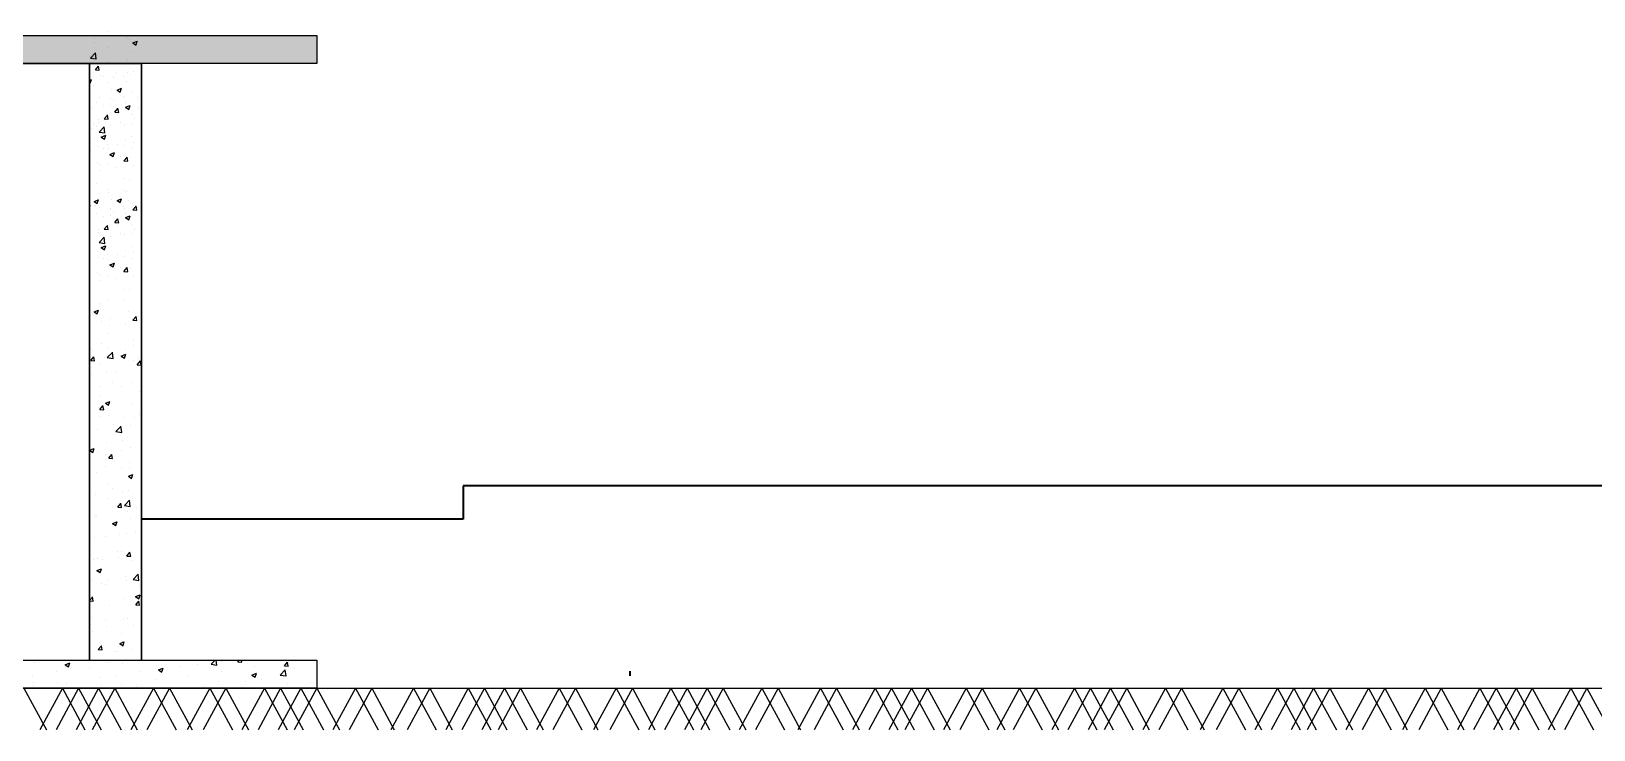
# Model space of a CAD drawing. Header units: inches. Extents: x -343134 to -190334, y -250018 to -182064.
# Drawn here: x -289596 to -277562, y -232385 to -227005 of the extents above; entities that cross this region are included whole.
import ezdxf

# ---------------------------------------------------------------- set-up
doc = ezdxf.new("R2010")
doc.units = ezdxf.units.IN
doc.header["$MEASUREMENT"] = 0

msp = doc.modelspace()

# ---------------------------------------------------------------- hatches: boundary and pattern name
at = {"ltscale": 5}
h = msp.add_hatch(dxfattribs=at)
h.set_pattern_fill('AR-CONC', color=256, scale=50, style=0)
h.set_pattern_definition([(50, (-31192.88, 19613.45), (358.6301, -31.37607), [37.5, -412.5]), (355, (-31192.88, 19613.45), (-69.37567, 376.09607), [30, -330]), (100.4514, (-31163, 19610.83), (289.2547, 344.71977), [31.8701, -350.57106]), (46.1842, (-31192.9, 19713.45), (533.6205, -82.7595), [56.25, -618.75]), (96.6356, (-31148.4, 19706.55), (467.33135, 487.0589), [47.80514, -525.8565]), (351.1842, (-31192.9, 19713.45), (467.331, 487.0593), [45, -495]), (21, (-31142.88, 19688.45), (298.45353, -201.30945), [37.5, -412.5]), (326, (-31142.88, 19688.45), (121.65767, 362.57502), [30, -330]), (71.4514, (-31118, 19671.67), (420.1113, 161.26525), [31.8701, -350.57106]), (37.5, (-31192.88, 19613.45), (6.079928, 166.446927), [0, -326, 0, -335, 0, -331.25]), (7.5, (-31192.88, 19613.45), (131.53477, 197.20586), [0, -191, 0, -318.5, 0, -126.25]), (327.5, (-31304.38, 19613.45), (266.91122, -11.277436), [0, -125, 0, -390, 0, -517.5]), (317.5, (-31354.38, 19613.45), (291.59308, 50.05249), [0, -162.5, 0, -259, 0, -367.5])])
h.paths.add_polyline_path([(-304520, -227039), (-304520, -227253), (-287396, -227253), (-287396, -227039)])

# ---------------------------------------------------------------- linework, layer by layer
for p, q in [((-304520, -227039), (-287396, -227039)), ((-289108, -227060), (-289108, -227060)), ((-289012, -227005), (-289012, -227005)), ((-288851, -227057), (-288851, -227057)), ((-288841, -227071), (-288841, -227071)), ((-288789, -227112), (-288779, -227082)), ((-289139, -227212), (-289100, -227172)), ((-289107, -227092), (-289107, -227092)), ((-289095, -227219), (-289100, -227171)), ((-289002, -227127), (-289002, -227127)), ((-288828, -227161), (-288828, -227161)), ((-288813, -227095), (-288778, -227082)), ((-288813, -227095), (-288789, -227112)), ((-287396, -227253), (-304520, -227253)), ((-302952, -227253), (-288748, -227253)), ((-289148, -227253), (-289148, -229239)), ((-289148, -229239), (-289148, -227253)), ((-289144, -227203), (-289144, -227203)), ((-289139, -227212), (-289095, -227219)), ((-289113, -227258), (-289113, -227258)), ((-289102, -227303), (-289078, -227274)), ((-289102, -227303), (-289072, -227306)), ((-289073, -227306), (-289078, -227274)), ((-289006, -227243), (-289006, -227243)), ((-288857, -227223), (-288857, -227223)), ((-288808, -227314), (-288808, -227314)), ((-288748, -227253), (-288748, -229239)), ((-288748, -229239), (-288748, -227253)), ((-288748, -229239), (-288748, -227253)), ((-289148, -227382), (-289132, -227376)), ((-289148, -227403), (-289142, -227406)), ((-289142, -227406), (-289132, -227376)), ((-289119, -227425), (-289119, -227425)), ((-289065, -227349), (-289065, -227349)), ((-289043, -227352), (-289043, -227352)), ((-289003, -227399), (-289003, -227399)), ((-288959, -227358), (-288959, -227358)), ((-288940, -227325), (-288940, -227325)), ((-288886, -227353), (-288886, -227353)), ((-288863, -227390), (-288863, -227390)), ((-288853, -227327), (-288853, -227327)), ((-288834, -227342), (-288834, -227342)), ((-289143, -227507), (-289143, -227507)), ((-289091, -227556), (-289091, -227556)), ((-289071, -227515), (-289071, -227515)), ((-288985, -227525), (-288985, -227525)), ((-288981, -227451), (-288981, -227451)), ((-288966, -227539), (-288966, -227539)), ((-288935, -227458), (-288900, -227444)), ((-288935, -227458), (-288910, -227475)), ((-288910, -227474), (-288900, -227444)), ((-288884, -227509), (-288884, -227509)), ((-288876, -227519), (-288876, -227519)), ((-288869, -227556), (-288869, -227556)), ((-288814, -227480), (-288814, -227480)), ((-288776, -227514), (-288776, -227514)), ((-289126, -227591), (-289126, -227591)), ((-289077, -227682), (-289077, -227682)), ((-289038, -227581), (-289038, -227581)), ((-289033, -227679), (-289009, -227651)), ((-289033, -227679), (-289003, -227682)), ((-289003, -227682), (-289009, -227650)), ((-288987, -227578), (-288987, -227578)), ((-288952, -227628), (-288928, -227600)), ((-288952, -227628), (-288922, -227631)), ((-288932, -227648), (-288932, -227648)), ((-288922, -227631), (-288928, -227599)), ((-288869, -227591), (-288834, -227577)), ((-288869, -227591), (-288844, -227608)), ((-288844, -227607), (-288834, -227577)), ((-288820, -227647), (-288820, -227647)), ((-288800, -227680), (-288800, -227680)), ((-288771, -227592), (-288771, -227592)), ((-289132, -227758), (-289132, -227758)), ((-289116, -227722), (-289116, -227722)), ((-289097, -227736), (-289097, -227736)), ((-289081, -227706), (-289081, -227706)), ((-289073, -227782), (-289034, -227741)), ((-289073, -227782), (-289028, -227789)), ((-289029, -227789), (-289034, -227741)), ((-288984, -227734), (-288984, -227734)), ((-288908, -227711), (-288908, -227711)), ((-288875, -227723), (-288875, -227723)), ((-288814, -227717), (-288814, -227717)), ((-289137, -227835), (-289137, -227835)), ((-289083, -227848), (-289083, -227848)), ((-289081, -227896), (-289081, -227896)), ((-289057, -227820), (-289022, -227807)), ((-289057, -227820), (-289032, -227837)), ((-289039, -227909), (-289039, -227909)), ((-289032, -227837), (-289022, -227807)), ((-289008, -227876), (-289008, -227876)), ((-289003, -227910), (-289003, -227910)), ((-288932, -227877), (-288932, -227877)), ((-288881, -227889), (-288881, -227889)), ((-288870, -227846), (-288870, -227846)), ((-288826, -227813), (-288826, -227813)), ((-288814, -227908), (-288814, -227908)), ((-288807, -227861), (-288807, -227861)), ((-289138, -227924), (-289138, -227924)), ((-289089, -228015), (-289089, -228015)), ((-289073, -228028), (-289073, -228028)), ((-289005, -228032), (-289005, -228032)), ((-288990, -227954), (-288955, -227940)), ((-288990, -227954), (-288965, -227970)), ((-288976, -227964), (-288976, -227964)), ((-288966, -227970), (-288955, -227940)), ((-288911, -227972), (-288911, -227972)), ((-288882, -228004), (-288858, -227976)), ((-288882, -228004), (-288853, -228007)), ((-288853, -228007), (-288858, -227976)), ((-288832, -227980), (-288832, -227980)), ((-288806, -228040), (-288806, -228040)), ((-288749, -228033), (-288749, -228033)), ((-289064, -228075), (-289064, -228075)), ((-288938, -228058), (-288938, -228058)), ((-288885, -228142), (-288885, -228142)), ((-288838, -228146), (-288838, -228146)), ((-289095, -228181), (-289095, -228181)), ((-289070, -228255), (-289070, -228255)), ((-289011, -228227), (-289011, -228227)), ((-289003, -228249), (-289003, -228249)), ((-288881, -228230), (-288881, -228230)), ((-288863, -228240), (-288863, -228240)), ((-289142, -228352), (-289148, -228321)), ((-289148, -228351), (-289142, -228352)), ((-289112, -228316), (-289077, -228303)), ((-289112, -228316), (-289087, -228333)), ((-289101, -228348), (-289101, -228348)), ((-289087, -228333), (-289077, -228302)), ((-289071, -228366), (-289071, -228366)), ((-288986, -228367), (-288986, -228367)), ((-288985, -228375), (-288985, -228375)), ((-288981, -228302), (-288981, -228302)), ((-288966, -228390), (-288966, -228390)), ((-288935, -228308), (-288900, -228295)), ((-288935, -228308), (-288910, -228325)), ((-288910, -228325), (-288900, -228295)), ((-288884, -228359), (-288884, -228359)), ((-288876, -228369), (-288876, -228369)), ((-288844, -228312), (-288844, -228312)), ((-288814, -228331), (-288814, -228331)), ((-288813, -228381), (-288789, -228352)), ((-288813, -228381), (-288783, -228383)), ((-288783, -228383), (-288789, -228352)), ((-288776, -228365), (-288776, -228365)), ((-289091, -228406), (-289091, -228406)), ((-289038, -228431), (-289038, -228431)), ((-289033, -228530), (-289009, -228501)), ((-289003, -228532), (-289009, -228501)), ((-288987, -228428), (-288987, -228428)), ((-288952, -228479), (-288928, -228450)), ((-288952, -228479), (-288922, -228481)), ((-288932, -228498), (-288932, -228498)), ((-288922, -228481), (-288928, -228450)), ((-288869, -228407), (-288869, -228407)), ((-288869, -228441), (-288834, -228428)), ((-288869, -228441), (-288844, -228458)), ((-288844, -228458), (-288834, -228428)), ((-288820, -228497), (-288820, -228497)), ((-289081, -228556), (-289081, -228556)), ((-289077, -228532), (-289077, -228532)), ((-289073, -228632), (-289034, -228592)), ((-289073, -228632), (-289028, -228639)), ((-289029, -228639), (-289034, -228592)), ((-289033, -228530), (-289003, -228532)), ((-288984, -228584), (-288984, -228584)), ((-288908, -228562), (-288908, -228562)), ((-288875, -228573), (-288875, -228573)), ((-288814, -228567), (-288814, -228567)), ((-288800, -228531), (-288800, -228531)), ((-289083, -228699), (-289083, -228699)), ((-289081, -228747), (-289081, -228747)), ((-289057, -228671), (-289022, -228657)), ((-289057, -228671), (-289032, -228688)), ((-289039, -228759), (-289039, -228759)), ((-289032, -228687), (-289022, -228657)), ((-289008, -228727), (-289008, -228727)), ((-289003, -228760), (-289003, -228760)), ((-288932, -228728), (-288932, -228728)), ((-288881, -228740), (-288881, -228740)), ((-288870, -228697), (-288870, -228697)), ((-288826, -228664), (-288826, -228664)), ((-288814, -228758), (-288814, -228758)), ((-288807, -228711), (-288807, -228711)), ((-289089, -228865), (-289089, -228865)), ((-289073, -228879), (-289073, -228879)), ((-289005, -228883), (-289005, -228883)), ((-288990, -228804), (-288955, -228791)), ((-288990, -228804), (-288965, -228821)), ((-288976, -228814), (-288976, -228814)), ((-288966, -228821), (-288955, -228790)), ((-288911, -228823), (-288911, -228823)), ((-288882, -228855), (-288858, -228826)), ((-288882, -228855), (-288853, -228858)), ((-288853, -228857), (-288858, -228826)), ((-288832, -228830), (-288832, -228830)), ((-289064, -228925), (-289064, -228925)), ((-288938, -228909), (-288938, -228909)), ((-288885, -228992), (-288885, -228992)), ((-288838, -228997), (-288838, -228997)), ((-288806, -228890), (-288806, -228890)), ((-289070, -229106), (-289070, -229106)), ((-289011, -229077), (-289011, -229077)), ((-288881, -229081), (-288881, -229081)), ((-289148, -231849), (-289148, -229239)), ((-289148, -229239), (-289148, -231849)), ((-289112, -229167), (-289077, -229153)), ((-289112, -229167), (-289087, -229183)), ((-289087, -229183), (-289077, -229153)), ((-289051, -229241), (-289051, -229241)), ((-288986, -229217), (-288986, -229217)), ((-288844, -229163), (-288844, -229163)), ((-288813, -229231), (-288789, -229202)), ((-288813, -229231), (-288783, -229234)), ((-288799, -229209), (-288799, -229209)), ((-288783, -229233), (-288789, -229202)), ((-288774, -229204), (-288774, -229204)), ((-288748, -231849), (-288748, -229239)), ((-288748, -231849), (-288748, -229239)), ((-288748, -229239), (-288748, -231849)), ((-288999, -229335), (-288999, -229335)), ((-288992, -229271), (-288992, -229271)), ((-288867, -229255), (-288867, -229255)), ((-289138, -229448), (-289138, -229448)), ((-289124, -229468), (-289124, -229468)), ((-289057, -229408), (-289057, -229408)), ((-289010, -229519), (-288971, -229479)), ((-288998, -229452), (-288998, -229452)), ((-288966, -229526), (-288971, -229478)), ((-288871, -229459), (-288871, -229459)), ((-288809, -229427), (-288809, -229427)), ((-288805, -229376), (-288805, -229376)), ((-289138, -229542), (-289113, -229513)), ((-289138, -229542), (-289108, -229545)), ((-289108, -229545), (-289114, -229513)), ((-289063, -229574), (-289063, -229574)), ((-289032, -229515), (-289032, -229515)), ((-289010, -229519), (-288965, -229526)), ((-288903, -229507), (-288868, -229493)), ((-288903, -229507), (-288878, -229524)), ((-288878, -229523), (-288868, -229493)), ((-288811, -229542), (-288811, -229542)), ((-288779, -229574), (-288755, -229545)), ((-288779, -229574), (-288749, -229576)), ((-288766, -229526), (-288766, -229526)), ((-288749, -229576), (-288755, -229545)), ((-289130, -229649), (-289130, -229649)), ((-289020, -229633), (-289020, -229633)), ((-288970, -229713), (-288970, -229713)), ((-288941, -229624), (-288941, -229624)), ((-288817, -229709), (-288817, -229709)), ((-289072, -229821), (-289072, -229821)), ((-289069, -229741), (-289069, -229741)), ((-288900, -229743), (-288900, -229743)), ((-288756, -229780), (-288756, -229780)), ((-289076, -229907), (-289076, -229907)), ((-289068, -229918), (-289044, -229890)), ((-289068, -229918), (-289038, -229921)), ((-289068, -229969), (-289068, -229969)), ((-289038, -229921), (-289044, -229889)), ((-289024, -229870), (-288989, -229856)), ((-289024, -229870), (-289000, -229886)), ((-289000, -229886), (-288990, -229856)), ((-289000, -229968), (-289000, -229968)), ((-288823, -229875), (-288823, -229875)), ((-288763, -229960), (-288763, -229960)), ((-289082, -230073), (-289082, -230073)), ((-288962, -230036), (-288962, -230036)), ((-288944, -230089), (-288905, -230049)), ((-288944, -230089), (-288899, -230096)), ((-288899, -230096), (-288905, -230048)), ((-288888, -229977), (-288888, -229977)), ((-288829, -230041), (-288829, -230041)), ((-288801, -229980), (-288801, -229980)), ((-289019, -230174), (-289019, -230174)), ((-288894, -230158), (-288894, -230158)), ((-288835, -230208), (-288835, -230208)), ((-289146, -230232), (-289111, -230219)), ((-289146, -230232), (-289121, -230249)), ((-289121, -230249), (-289111, -230218)), ((-289088, -230240), (-289088, -230240)), ((-289021, -230266), (-289021, -230266)), ((-288999, -230294), (-288975, -230266)), ((-288999, -230294), (-288969, -230297)), ((-288969, -230297), (-288975, -230265)), ((-288900, -230234), (-288900, -230234)), ((-288836, -230330), (-288836, -230330)), ((-289094, -230406), (-289094, -230406)), ((-289026, -230355), (-289026, -230355)), ((-288901, -230376), (-288901, -230376)), ((-288848, -230433), (-288813, -230420)), ((-288848, -230433), (-288823, -230450)), ((-288841, -230374), (-288841, -230374)), ((-288823, -230450), (-288813, -230420)), ((-288998, -230490), (-288998, -230490)), ((-288968, -230527), (-288968, -230527)), ((-288892, -230557), (-288892, -230557)), ((-288847, -230541), (-288847, -230541)), ((-289100, -230573), (-289100, -230573)), ((-289002, -230601), (-289002, -230601)), ((-288929, -230670), (-288905, -230642)), ((-288929, -230670), (-288900, -230673)), ((-288900, -230673), (-288905, -230641)), ((-288877, -230659), (-288838, -230618)), ((-288877, -230659), (-288833, -230666)), ((-288833, -230666), (-288839, -230618)), ((-288784, -230683), (-288784, -230683)), ((-289106, -230739), (-289106, -230739)), ((-289099, -230724), (-289099, -230724)), ((-289097, -230744), (-289097, -230744)), ((-288969, -230796), (-288934, -230783)), ((-288969, -230796), (-288969, -230796)), ((-288969, -230796), (-288944, -230813)), ((-288945, -230813), (-288939, -230796)), ((-288939, -230796), (-288934, -230782)), ((-288853, -230707), (-288853, -230707)), ((-288830, -230755), (-288830, -230755)), ((-289112, -230906), (-289112, -230906)), ((-289023, -230899), (-289023, -230899)), ((-288915, -230880), (-288915, -230880)), ((-288859, -230874), (-288859, -230874)), ((-288790, -230863), (-288790, -230863)), ((-288928, -231011), (-288928, -231011)), ((-288903, -231009), (-288903, -231009)), ((-288866, -231040), (-288866, -231040)), ((-288860, -231047), (-288836, -231018)), ((-288860, -231047), (-288830, -231049)), ((-288830, -231049), (-288836, -231018)), ((-289118, -231072), (-289118, -231072)), ((-289091, -231159), (-289056, -231145)), ((-289091, -231159), (-289066, -231175)), ((-289089, -231067), (-289089, -231067)), ((-289066, -231175), (-289056, -231145)), ((-289047, -231077), (-289047, -231077)), ((-288922, -231061), (-288922, -231061)), ((-288822, -231078), (-288822, -231078)), ((-289124, -231239), (-289124, -231239)), ((-289053, -231258), (-289053, -231258)), ((-289027, -231265), (-289027, -231265)), ((-289003, -231234), (-289003, -231234)), ((-288872, -231207), (-288872, -231207)), ((-288864, -231233), (-288864, -231233)), ((-288811, -231229), (-288772, -231188)), ((-288811, -231229), (-288767, -231236)), ((-288767, -231235), (-288772, -231188)), ((-288760, -231276), (-288760, -231276)), ((-289148, -231389), (-289125, -231363)), ((-289148, -231391), (-289119, -231394)), ((-289130, -231405), (-289130, -231405)), ((-289120, -231394), (-289125, -231362)), ((-288878, -231373), (-288878, -231373)), ((-288792, -231360), (-288757, -231346)), ((-288792, -231360), (-288768, -231377)), ((-288791, -231423), (-288767, -231394)), ((-288768, -231376), (-288758, -231346)), ((-288761, -231425), (-288767, -231394)), ((-289125, -231520), (-289125, -231520)), ((-289024, -231533), (-289024, -231533)), ((-288995, -231430), (-288995, -231430)), ((-288858, -231532), (-288858, -231532)), ((-288791, -231423), (-288761, -231425)), ((-289136, -231571), (-289136, -231571)), ((-289127, -231627), (-289127, -231627)), ((-289019, -231588), (-289019, -231588)), ((-288904, -231642), (-288904, -231642)), ((-288884, -231539), (-288884, -231539)), ((-288811, -231586), (-288811, -231586)), ((-288752, -231599), (-288752, -231599)), ((-289142, -231738), (-289142, -231738)), ((-289080, -231767), (-289056, -231739)), ((-289080, -231767), (-289050, -231770)), ((-289050, -231770), (-289056, -231738)), ((-288914, -231722), (-288879, -231709)), ((-288914, -231722), (-288889, -231739)), ((-288890, -231706), (-288890, -231706)), ((-288889, -231739), (-288879, -231709)), ((-288817, -231767), (-288817, -231767)), ((-289573, -231866), (-289573, -231866)), ((-289448, -231849), (-289448, -231849)), ((-289334, -231884), (-289299, -231870)), ((-289334, -231884), (-289309, -231900)), ((-289310, -231900), (-289299, -231870)), ((-289148, -231849), (-288748, -231849)), ((-289005, -231867), (-289005, -231867)), ((-288957, -231786), (-288957, -231786)), ((-288943, -231783), (-288943, -231783)), ((-288896, -231872), (-288896, -231872)), ((-288319, -231881), (-288319, -231881)), ((-288211, -231881), (-288180, -231849)), ((-288211, -231881), (-288167, -231888)), ((-288167, -231888), (-288171, -231849)), ((-288129, -231856), (-288129, -231856)), ((-288004, -231861), (-287994, -231849)), ((-288004, -231861), (-287974, -231864)), ((-287974, -231864), (-287977, -231849)), ((-287645, -231893), (-287621, -231864)), ((-287645, -231893), (-287615, -231895)), ((-287616, -231895), (-287621, -231864)), ((-287617, -231861), (-287617, -231861)), ((-289588, -231967), (-289588, -231967)), ((-289405, -231940), (-289405, -231940)), ((-289296, -231917), (-289296, -231917)), ((-289148, -231904), (-289148, -231904)), ((-289074, -231980), (-289074, -231980)), ((-288949, -231964), (-288949, -231964)), ((-288760, -231939), (-288760, -231939)), ((-288642, -232001), (-288642, -232001)), ((-288616, -231924), (-288581, -231910)), ((-288616, -231924), (-288591, -231941)), ((-288591, -231940), (-288581, -231910)), ((-288444, -231897), (-288444, -231897)), ((-288386, -231966), (-288386, -231966)), ((-288133, -231934), (-288133, -231934)), ((-287945, -232011), (-287945, -232011)), ((-287897, -231964), (-287862, -231950)), ((-287897, -231964), (-287872, -231981)), ((-287873, -231897), (-287873, -231897)), ((-287872, -231980), (-287862, -231950)), ((-287859, -231966), (-287859, -231966)), ((-287820, -231995), (-287820, -231995)), ((-287678, -231964), (-287639, -231923)), ((-287678, -231964), (-287633, -231971)), ((-287633, -231971), (-287639, -231923)), ((-287630, -231970), (-287630, -231970)), ((-287568, -231915), (-287568, -231915)), ((-343134, -232064), (-247110, -232064)), ((-289653, -232064), (-289479, -232385)), ((-289588, -232019), (-289588, -232019)), ((-289579, -232047), (-289579, -232047)), ((-289356, -232064), (-289530, -232385)), ((-289231, -232064), (-289405, -232385)), ((-289390, -232022), (-289390, -232022)), ((-289356, -232064), (-289182, -232385)), ((-289321, -232030), (-289321, -232030)), ((-289077, -232064), (-289251, -232385)), ((-289231, -232064), (-289057, -232385)), ((-288953, -232064), (-289127, -232385)), ((-289077, -232064), (-288903, -232385)), ((-289054, -232041), (-289054, -232041)), ((-288953, -232064), (-288779, -232385)), ((-288902, -232039), (-288902, -232039)), ((-288655, -232064), (-288829, -232385)), ((-288788, -232053), (-288788, -232053)), ((-288531, -232064), (-288705, -232385)), ((-288655, -232064), (-288481, -232385)), ((-288531, -232064), (-288357, -232385)), ((-288221, -232064), (-288395, -232385)), ((-288097, -232064), (-288271, -232385)), ((-288261, -232053), (-288261, -232053)), ((-288221, -232064), (-288047, -232385)), ((-288151, -232016), (-288151, -232016)), ((-288097, -232064), (-287923, -232385)), ((-287799, -232064), (-287973, -232385)), ((-287879, -232063), (-287879, -232063)), ((-287675, -232064), (-287849, -232385)), ((-287799, -232064), (-287625, -232385)), ((-287520, -232064), (-287695, -232385)), ((-287675, -232064), (-287501, -232385)), ((-287623, -232028), (-287623, -232028)), ((-287396, -232064), (-287570, -232385)), ((-287520, -232064), (-287346, -232385)), ((-287448, -232025), (-287448, -232025)), ((-287396, -232064), (-287222, -232385)), ((-287099, -232064), (-287273, -232385)), ((-286974, -232064), (-287148, -232385)), ((-287099, -232064), (-286925, -232385)), ((-286974, -232064), (-286800, -232385)), ((-286652, -232064), (-286826, -232385)), ((-286527, -232064), (-286701, -232385)), ((-286652, -232064), (-286478, -232385)), ((-286527, -232064), (-286353, -232385)), ((-286230, -232064), (-286404, -232385)), ((-286106, -232064), (-286280, -232385)), ((-286230, -232064), (-286056, -232385)), ((-285951, -232064), (-286125, -232385)), ((-286106, -232064), (-285932, -232385)), ((-285827, -232064), (-286001, -232385)), ((-285951, -232064), (-285777, -232385)), ((-285827, -232064), (-285653, -232385)), ((-285530, -232064), (-285704, -232385)), ((-285405, -232064), (-285579, -232385)), ((-285530, -232064), (-285355, -232385)), ((-285405, -232064), (-285231, -232385)), ((-285091, -232064), (-285265, -232385)), ((-284966, -232064), (-285140, -232385)), ((-285091, -232064), (-284917, -232385)), ((-284966, -232064), (-284792, -232385)), ((-284669, -232064), (-284843, -232385)), ((-284545, -232064), (-284719, -232385)), ((-284669, -232064), (-284495, -232385)), ((-284390, -232064), (-284564, -232385)), ((-284545, -232064), (-284371, -232385)), ((-284266, -232064), (-284440, -232385)), ((-284390, -232064), (-284216, -232385)), ((-284266, -232064), (-284092, -232385)), ((-283968, -232064), (-284143, -232385)), ((-283844, -232064), (-284018, -232385)), ((-283968, -232064), (-283794, -232385)), ((-283844, -232064), (-283670, -232385)), ((-283517, -232064), (-283692, -232385)), ((-283393, -232064), (-283567, -232385)), ((-283517, -232064), (-283343, -232385)), ((-283393, -232064), (-283219, -232385)), ((-283096, -232064), (-283270, -232385)), ((-282971, -232064), (-283145, -232385)), ((-283096, -232064), (-282922, -232385)), ((-282817, -232064), (-282991, -232385)), ((-282971, -232064), (-282797, -232385)), ((-282693, -232064), (-282867, -232385)), ((-282817, -232064), (-282643, -232385)), ((-282693, -232064), (-282519, -232385)), ((-282395, -232064), (-282569, -232385)), ((-282271, -232064), (-282445, -232385)), ((-282395, -232064), (-282221, -232385)), ((-282271, -232064), (-282097, -232385)), ((-281984, -232064), (-282158, -232385)), ((-281859, -232064), (-282033, -232385)), ((-281984, -232064), (-281810, -232385)), ((-281859, -232064), (-281685, -232385)), ((-281562, -232064), (-281736, -232385)), ((-281437, -232064), (-281612, -232385)), ((-281562, -232064), (-281388, -232385)), ((-281283, -232064), (-281457, -232385)), ((-281437, -232064), (-281263, -232385)), ((-281159, -232064), (-281333, -232385)), ((-281283, -232064), (-281109, -232385)), ((-281159, -232064), (-280985, -232385)), ((-280861, -232064), (-281035, -232385)), ((-280737, -232064), (-280911, -232385)), ((-280861, -232064), (-280687, -232385)), ((-280737, -232064), (-280563, -232385)), ((-280419, -232064), (-280593, -232385)), ((-280295, -232064), (-280469, -232385)), ((-280419, -232064), (-280245, -232385)), ((-280295, -232064), (-280121, -232385)), ((-279997, -232064), (-280171, -232385)), ((-279873, -232064), (-280047, -232385)), ((-279997, -232064), (-279823, -232385)), ((-279719, -232064), (-279893, -232385)), ((-279873, -232064), (-279699, -232385)), ((-279594, -232064), (-279768, -232385)), ((-279719, -232064), (-279544, -232385)), ((-279594, -232064), (-279420, -232385)), ((-279297, -232064), (-279471, -232385)), ((-279172, -232064), (-279346, -232385)), ((-279297, -232064), (-279123, -232385)), ((-279172, -232064), (-278998, -232385)), ((-278860, -232064), (-279034, -232385)), ((-278736, -232064), (-278910, -232385)), ((-278860, -232064), (-278686, -232385)), ((-278736, -232064), (-278562, -232385)), ((-278438, -232064), (-278612, -232385)), ((-278314, -232064), (-278488, -232385)), ((-278438, -232064), (-278264, -232385)), ((-278160, -232064), (-278334, -232385)), ((-278314, -232064), (-278140, -232385)), ((-278035, -232064), (-278209, -232385)), ((-278160, -232064), (-277986, -232385)), ((-278035, -232064), (-277861, -232385)), ((-277738, -232064), (-277912, -232385)), ((-277614, -232064), (-277788, -232385)), ((-277738, -232064), (-277564, -232385)), ((-277614, -232064), (-277440, -232385))]:
    msp.add_line(p, q, dxfattribs=at)
at = {"color": 3, "lineweight": 35, "ltscale": 5}
for p, q in [((-267280, -230506), (-286270, -230506)), ((-286270, -230506), (-286270, -230763)), ((-286270, -230763), (-288748, -230763)), ((-284985, -231933), (-284985, -231969))]:
    msp.add_line(p, q, dxfattribs=at)
at = {"ltscale": 5}
for points in [[(-304520, -227039), (-287396, -227039), (-287396, -227253), (-304520, -227253)], [(-304520, -231849), (-287396, -231849), (-287396, -232064), (-304520, -232064)]]:
    msp.add_lwpolyline(points, close=True, dxfattribs=at)

doc.saveas('drawing.dxf')
